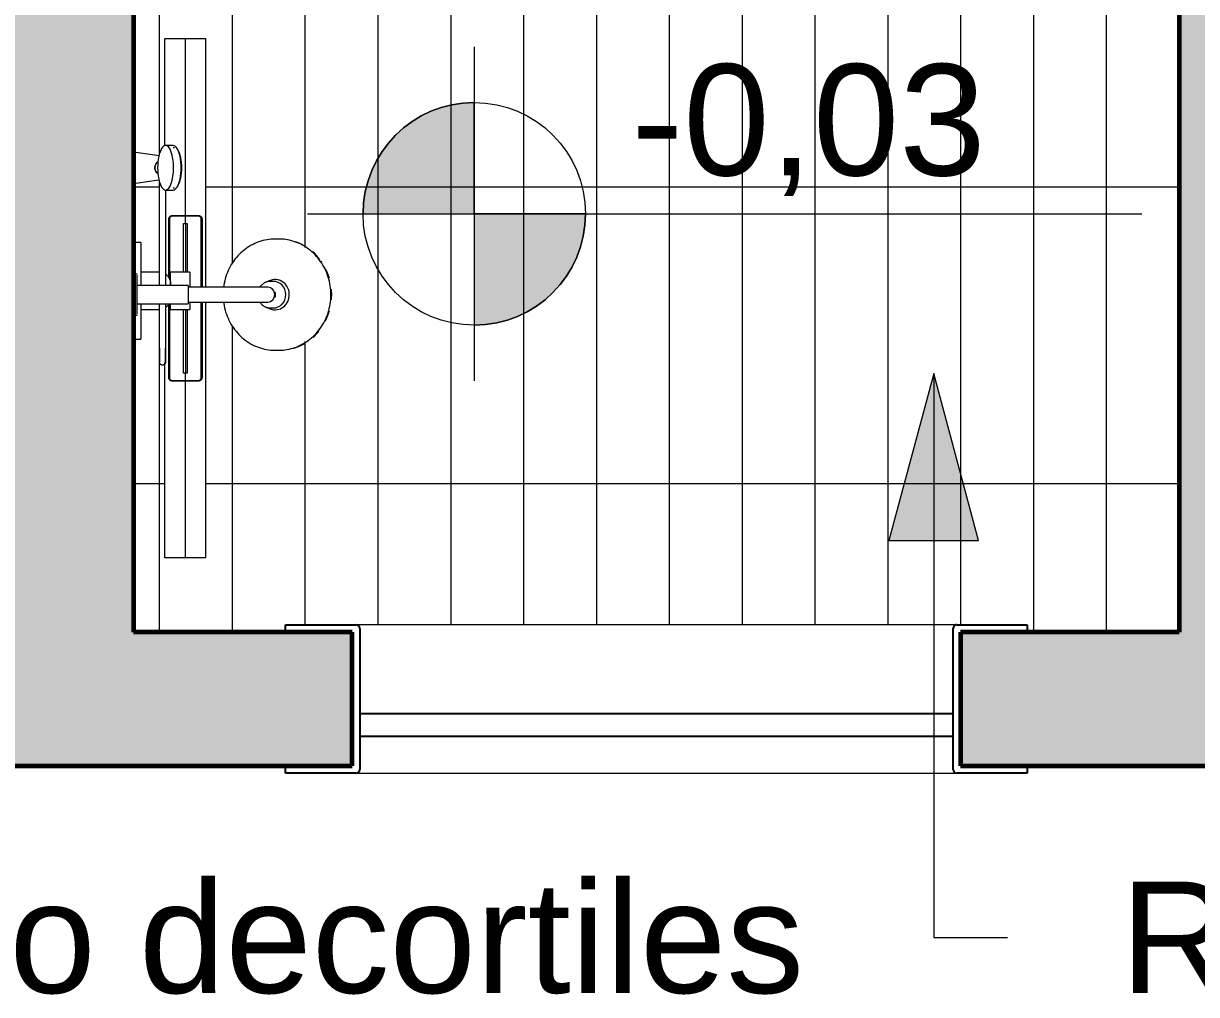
# Model space of a CAD drawing. Header units: millimetres. Extents: x -11245 to 9283, y -22520 to -3800.
# Drawn here: x 2237 to 3819, y -16818 to -15509 of the extents above; entities that cross this region are included whole.
import ezdxf

# ---------------------------------------------------------------- set-up
doc = ezdxf.new("R2010")
doc.units = ezdxf.units.MM
for name, color, linetype, lineweight in [('A-FLOR-PATT', 8, 'Continuous', 25), ('A-GLAZ', 151, 'Continuous', 9), ('A-WALL', 113, 'Continuous', 25), ('A-WALL-PATT', 111, 'Continuous', 25), ('G-ANNO-DIMS', 111, 'Continuous', 9), ('G-ANNO-TEXT', 231, 'Continuous', 9), ('I-FURN', 30, 'Continuous', 9), ('P-SANR-FIXT', 6, 'Continuous', 9)]:
    doc.layers.add(name, color=color, linetype=linetype, lineweight=lineweight)
doc.styles.add('Arial', font='arial.ttf', dxfattribs={"height": 150})

# ---------------------------------------------------------------- blocks, each defined once
blk = doc.blocks.new('Janela basculante e folha fixa - 80 x 160 cm-4197855-PAGINAÇÃO DE PISO TÉRREO')
at = {"layer": 'A-GLAZ', "lineweight": 25}
for p, q in [((-508.2, 100), (-413.2, 100)), ((-508.2, 90), (-508.2, 100)), ((-408.2, 95), (-408.2, -95)), ((391.8, -95), (391.8, 95)), ((396.8, 100), (491.8, 100)), ((491.8, 100), (491.8, 90)), ((391.8, 50), (-408.2, 50)), ((-408.2, 50), (-408.2, 20)), ((391.8, 20), (391.8, 50)), ((-408.2, 20), (391.8, 20)), ((-508.2, -100), (-508.2, -90)), ((491.8, -90), (491.8, -100)), ((-413.2, -100), (-508.2, -100)), ((491.8, -100), (396.8, -100))]:
    blk.add_line(p, q, dxfattribs=at)
at = {"layer": 'A-GLAZ'}
for p, q in [((396.8, 100), (-413.2, 100)), ((-418.2, 90), (-418.2, -90)), ((401.8, -90), (401.8, 90)), ((-413.2, -100), (396.8, -100))]:
    blk.add_line(p, q, dxfattribs=at)
at = {"layer": 'A-GLAZ', "lineweight": 25}
for centre, start, end in [((-413.2, 95), 0, 90), ((396.8, 95), 90, 180), ((-413.2, -95), 270, 0), ((396.8, -95), 180, 270)]:
    blk.add_arc(centre, 5, start, end, dxfattribs=at)
at = {"layer": 'A-GLAZ'}
for points, knots in [([(-408.2, 95), (-408.2, 95.4), (-408.3, 96.1), (-408.6, 96.9), (-408.8, 97.5), (-409.1, 98), (-409.4, 98.3), (-409.7, 98.6), (-410.1, 98.9), (-410.4, 99.2), (-410.8, 99.4), (-411.3, 99.6), (-412.1, 99.9), (-412.7, 100), (-413.2, 100)], [-1, -1, -1, -1, -0.833333, -0.75, -0.666667, -0.583333, -0.541667, -0.5, -0.416667, -0.375, -0.333333, -0.25, -0.166667, 0, 0, 0, 0]), ([(391.8, 95), (391.8, 95.4), (391.9, 96.1), (392.2, 96.9), (392.5, 97.5), (392.8, 98), (393, 98.3), (393.3, 98.6), (393.7, 98.9), (394, 99.2), (394.4, 99.4), (394.9, 99.6), (395.7, 99.9), (396.4, 100), (396.8, 100)], [-1, -1, -1, -1, -0.833333, -0.75, -0.666667, -0.583333, -0.541667, -0.5, -0.416667, -0.375, -0.333333, -0.25, -0.166667, 0, 0, 0, 0]), ([(-413.2, -100), (-412.7, -100), (-412.1, -99.9), (-411.3, -99.6), (-410.8, -99.4), (-410.4, -99.2), (-410.1, -98.9), (-409.7, -98.6), (-409.4, -98.3), (-409.1, -98), (-408.8, -97.5), (-408.6, -96.9), (-408.3, -96.1), (-408.2, -95.4), (-408.2, -95)], [-1, -1, -1, -1, -0.833333, -0.75, -0.666667, -0.625, -0.583333, -0.5, -0.458333, -0.416667, -0.333333, -0.25, -0.166667, 0, 0, 0, 0]), ([(396.8, -100), (396.4, -100), (395.7, -99.9), (394.9, -99.6), (394.4, -99.4), (394, -99.2), (393.7, -98.9), (393.3, -98.6), (393, -98.3), (392.8, -98), (392.5, -97.5), (392.2, -96.9), (391.9, -96.1), (391.8, -95.4), (391.8, -95)], [-1, -1, -1, -1, -0.833333, -0.75, -0.666667, -0.625, -0.583333, -0.5, -0.458333, -0.416667, -0.333333, -0.25, -0.166667, 0, 0, 0, 0])]:
    blk.add_open_spline(points, degree=3, knots=knots, dxfattribs=at)
blk = doc.blocks.new('Chuveiro Eden LEED - Único-4865366-PAGINAÇÃO DE PISO TÉRREO')
at = {"layer": 'P-SANR-FIXT', "color": 55}
for p, q in [((-27.5, 0), (-27.5, -5)), ((27.5, -5), (27.5, 0)), ((149.9, 0), (154.7, -34.4)), ((187.3, -34.6), (192.1, 0)), ((-26.2, -5), (0, -5)), ((-12.5, -5), (-12.5, -74)), ((0, -5), (26.2, -5)), ((12.5, -74), (12.5, -5)), ((141, -43.4), (141, -53.6)), ((201, -53.6), (201, -43.4)), ((144, -53.6), (144, -55.5)), ((198, -55.5), (198, -53.6)), ((0, -74), (-12.5, -74)), ((-10, -74), (-10, -117.4)), ((12.5, -74), (0, -74)), ((10, -117.4), (10, -74)), ((-10, -170.1), (-10, -181.1)), ((10, -181.1), (10, -170.1)), ((-17.9, -184.5), (-17.9, -188.6)), ((17.9, -188.6), (17.9, -184.5)), ((-75, -191.3), (-75, -195.8)), ((-75, -196.1), (-75, -196.8)), ((75, -195.8), (75, -191.3)), ((75, -196.8), (75, -196.1))]:
    blk.add_line(p, q, dxfattribs=at)
at = {"layer": 'P-SANR-FIXT', "color": 55, "flags": 128}
for points in [[(179.1, -33), (178.9, -32.6), (178.6, -32.3), (178.3, -32), (178, -31.8), (177.7, -31.5), (177.4, -31.2), (177.1, -31), (176.8, -30.7), (176.5, -30.5), (176.1, -30.3), (175.8, -30.1), (175.4, -29.9), (175, -29.7), (174.7, -29.6), (174.3, -29.4), (173.9, -29.3), (173.5, -29.2), (173.1, -29.1), (172.7, -29), (172.3, -29), (171.9, -28.9), (171.5, -28.9), (171.1, -28.9), (170.7, -28.9), (170.3, -28.9), (169.9, -29), (169.5, -29), (169.1, -29.1), (168.7, -29.2), (168.3, -29.3), (167.9, -29.4), (167.5, -29.5), (167.2, -29.7), (166.8, -29.8), (166.4, -30), (166.1, -30.2), (165.7, -30.4), (165.4, -30.6), (165.1, -30.8), (164.7, -31.1), (164.4, -31.3), (164.1, -31.6), (163.8, -31.9), (163.6, -32.2), (163.3, -32.5), (163, -32.8)], [(-91, -43), (-91.2, -43), (-91.3, -43), (-91.5, -43), (-91.6, -42.9), (-91.8, -42.9), (-92, -42.9), (-92.1, -42.8), (-92.3, -42.8), (-92.4, -42.7), (-92.6, -42.7), (-92.7, -42.6), (-92.8, -42.5), (-93, -42.5), (-93.1, -42.4), (-93.3, -42.3), (-93.4, -42.2), (-93.5, -42.1), (-93.6, -42), (-93.8, -41.9), (-93.9, -41.8), (-94, -41.7), (-94.1, -41.5), (-94.2, -41.4), (-94.3, -41.3), (-94.4, -41.2), (-94.4, -41), (-94.5, -40.9), (-94.6, -40.7), (-94.7, -40.6), (-94.7, -40.4), (-94.8, -40.3), (-94.8, -40.1), (-94.9, -40), (-94.9, -39.8), (-94.9, -39.7), (-95, -39.5), (-95, -39.4), (-95, -39.2), (-95, -39), (-95, -38.9), (-95, -38.7), (-95, -38.6), (-95, -38.4), (-94.9, -38.2), (-94.9, -38.1), (-94.9, -37.9), (-94.8, -37.8), (-94.8, -37.6), (-94.7, -37.5), (-94.6, -37.3), (-94.6, -37.2), (-94.5, -37.1), (-94.4, -36.9), (-94.3, -36.8), (-94.2, -36.6), (-94.1, -36.5), (-94, -36.4), (-93.9, -36.3), (-93.8, -36.2), (-93.7, -36.1), (-93.6, -35.9), (-93.5, -35.8), (-93.3, -35.7), (-93.2, -35.7), (-93.1, -35.6), (-92.9, -35.5), (-92.8, -35.4), (-92.6, -35.4), (-92.5, -35.3), (-92.3, -35.2), (-92.2, -35.2), (-92, -35.1), (-91.9, -35.1), (-91.7, -35.1), (-91.6, -35), (-91.4, -35), (-91.2, -35), (-91.1, -35), (-91, -35)], [(-72.2, -35), (-74.8, -35), (-77.2, -35), (-79.5, -35), (-81.5, -35), (-83.4, -35), (-85, -35), (-86.5, -35), (-87.8, -35), (-88.8, -35), (-89.7, -35), (-90.3, -35), (-90.7, -35), (-91, -35), (-91, -35)], [(-91, -35), (-90.9, -35), (-90.6, -35), (-90.1, -35), (-89.3, -35), (-88.4, -35), (-87.2, -35), (-85.9, -35), (-84.3, -35), (-82.6, -35), (-80.7, -35), (-78.5, -35), (-76.2, -35), (-73.7, -35), (-71, -35), (-68.1, -35), (-65.1, -35), (-61.9, -35), (-58.5, -35), (-56.6, -35)], [(-51.6, -43), (-53, -43), (-56.6, -43), (-60.1, -43), (-63.4, -43), (-66.5, -43), (-69.5, -43), (-72.3, -43), (-74.9, -43), (-77.3, -43), (-79.5, -43), (-81.6, -43), (-83.4, -43), (-85.1, -43), (-86.5, -43), (-87.8, -43), (-88.8, -43), (-89.7, -43), (-90.3, -43), (-90.8, -43), (-91, -43), (-91, -43)], [(-91, -43), (-90.9, -43), (-90.6, -43), (-90.1, -43), (-89.3, -43), (-88.4, -43), (-87.2, -43), (-85.9, -43), (-84.3, -43), (-82.6, -43), (-80.7, -43), (-78.5, -43), (-76.2, -43), (-73.7, -43), (-72.2, -43)], [(-72.2, -35), (-62.1, -35), (-52.8, -35), (-44.2, -35), (-36.3, -35), (-29.2, -35), (-22.8, -35), (-17.2, -35), (-12.5, -35)], [(-12.5, -43), (-14.4, -43), (-19.6, -43), (-25.5, -43), (-32.2, -43), (-39.6, -43), (-47.8, -43), (-56.8, -43), (-66.4, -43), (-72.2, -43)], [(141.3, -43), (138.5, -43), (135, -43), (131.3, -43), (127.4, -43), (123.5, -43), (119.4, -43), (115.1, -43), (110.8, -43), (106.3, -43), (101.7, -43), (97.1, -43), (92.3, -43), (87.5, -43), (82.5, -43), (77.6, -43), (72.5, -43), (67.4, -43), (62.3, -43), (57.1, -43), (51.9, -43), (46.7, -43), (41.4, -43), (36.2, -43), (30.9, -43), (25.7, -43), (20.5, -43), (15.4, -43), (12.5, -43)], [(12.6, -35), (17.7, -35), (22.9, -35), (28.1, -35), (33.3, -35), (38.6, -35), (43.8, -35), (49.1, -35), (54.3, -35), (59.5, -35), (64.6, -35), (69.8, -35), (74.8, -35), (79.9, -35), (84.8, -35), (89.7, -35), (94.5, -35), (99.2, -35), (103.9, -35), (108.4, -35), (112.8, -35), (117.1, -35), (121.3, -35), (125.3, -35), (129.2, -35), (133, -35), (136.6, -35), (140.1, -35), (143.4, -35), (146.5, -35), (149.5, -35), (152.3, -35)], [(-9.7, -121.4), (-11.9, -121.7), (-14.9, -122.2), (-17.8, -122.8), (-20.7, -123.5), (-23.6, -124.3), (-26.4, -125.3), (-29.2, -126.3), (-31.9, -127.5), (-34.6, -128.7), (-37.2, -130.1), (-39.8, -131.5), (-42.3, -133.1), (-44.8, -134.7), (-47.1, -136.4), (-49.4, -138.3), (-51.6, -140.2), (-53.8, -142.1), (-55.8, -144.2), (-57.8, -146.3), (-59.7, -148.6), (-61.4, -150.8), (-63.1, -153.2), (-64.7, -155.6), (-66.1, -158), (-67.5, -160.6), (-68.8, -163.1), (-69.9, -165.7), (-70.9, -168.4), (-71.8, -171.1), (-72.6, -173.8), (-73.3, -176.5), (-73.9, -179.3), (-74.4, -182.1), (-74.7, -184.9), (-74.9, -187.7), (-75, -190.5), (-75, -191.3)], [(-10, -117.4), (-10, -119.7), (-10, -121.9), (-10, -124.1), (-10, -126.4), (-10, -128.6), (-10, -130.7), (-10, -132.9), (-10, -135.1), (-10, -137.2), (-10, -139.2), (-10, -141.3), (-10, -143.3), (-10, -145.3), (-10, -147.2), (-10, -149.1), (-10, -150.9), (-10, -152.7), (-10, -154.4), (-10, -156), (-10, -157.6), (-10, -159.1), (-10, -160.6), (-10, -162), (-10, -163.3), (-10, -164.6), (-10, -165.7), (-10, -166.8), (-10, -167.8), (-10, -168.8), (-10, -169.6), (-10, -170.1)], [(75, -191.3), (74.9, -188.5), (74.8, -185.7), (74.5, -182.9), (74, -180.1), (73.5, -177.3), (72.8, -174.5), (72.1, -171.8), (71.2, -169.1), (70.2, -166.4), (69.1, -163.8), (67.8, -161.2), (66.5, -158.7), (65.1, -156.2), (63.5, -153.8), (61.9, -151.5), (60.1, -149.2), (58.3, -146.9), (56.4, -144.8), (54.3, -142.7), (52.2, -140.7), (50, -138.8), (47.8, -136.9), (45.4, -135.2), (43, -133.5), (40.5, -131.9), (37.9, -130.5), (35.3, -129.1), (32.7, -127.8), (29.9, -126.6), (27.2, -125.6), (24.3, -124.6), (21.5, -123.7), (18.6, -123), (15.7, -122.3), (12.7, -121.8), (9.9, -121.4)], [(10, -170.1), (10, -169.3), (10, -168.4), (10, -167.4), (10, -166.3), (10, -165.2), (10, -164), (10, -162.7), (10, -161.4), (10, -159.9), (10, -158.4), (10, -156.9), (10, -155.3), (10, -153.6), (10, -151.8), (10, -150.1), (10, -148.2), (10, -146.3), (10, -144.4), (10, -142.4), (10, -140.4), (10, -138.3), (10, -136.2), (10, -134.1), (10, -131.9), (10, -129.8), (10, -127.6), (10, -125.3), (10, -123.1), (10, -120.9), (10, -118.7), (10, -117.4)], [(-10.1, -170.5), (-10.7, -170.9), (-11.2, -171.3), (-11.8, -171.8), (-12.3, -172.2), (-12.8, -172.7), (-13.3, -173.2), (-13.8, -173.7), (-14.2, -174.2), (-14.6, -174.8), (-15, -175.3), (-15.4, -175.9), (-15.8, -176.5), (-16.1, -177.1), (-16.4, -177.7), (-16.7, -178.3), (-16.9, -179), (-17.1, -179.6), (-17.3, -180.3), (-17.5, -180.9), (-17.6, -181.6), (-17.7, -182.3), (-17.8, -182.9), (-17.9, -183.6), (-17.9, -184.3), (-17.9, -184.5)], [(17.9, -184.5), (17.9, -183.8), (17.8, -183.1), (17.8, -182.4), (17.7, -181.8), (17.5, -181.1), (17.4, -180.4), (17.2, -179.8), (17, -179.1), (16.7, -178.5), (16.5, -177.9), (16.2, -177.3), (15.9, -176.7), (15.5, -176.1), (15.1, -175.5), (14.8, -174.9), (14.3, -174.4), (13.9, -173.8), (13.4, -173.3), (12.9, -172.8), (12.4, -172.3), (11.9, -171.9), (11.4, -171.4), (10.8, -171), (10.2, -170.6)], [(-75, -195.8), (-74.9, -198.6), (-74.8, -201.4), (-74.5, -204.2), (-74, -207), (-73.5, -209.8), (-72.8, -212.5), (-72.1, -215.3), (-71.2, -218), (-70.2, -220.6), (-69.1, -223.2), (-67.8, -225.8), (-66.5, -228.4), (-65.1, -230.8), (-63.5, -233.2), (-61.9, -235.6), (-60.1, -237.9), (-58.3, -240.1), (-56.4, -242.3), (-54.3, -244.4), (-52.2, -246.4), (-50, -248.3), (-47.8, -250.1), (-45.4, -251.9), (-43, -253.6), (-40.5, -255.1), (-37.9, -256.6), (-35.3, -258), (-32.7, -259.3), (-29.9, -260.4), (-27.2, -261.5), (-24.3, -262.5), (-21.5, -263.3), (-18.6, -264.1), (-15.7, -264.7), (-12.7, -265.3), (-9.8, -265.7), (-6.8, -266), (-3.8, -266.2), (-0.8, -266.3), (0, -266.3)], [(0, -266.3), (3, -266.2), (6, -266.1), (9, -265.8), (11.9, -265.4), (14.9, -264.9), (17.8, -264.3), (20.7, -263.6), (23.6, -262.7), (26.4, -261.8), (29.2, -260.7), (31.9, -259.6), (34.6, -258.3), (37.2, -257), (39.8, -255.5), (42.3, -254), (44.8, -252.4), (47.1, -250.6), (49.4, -248.8), (51.6, -246.9), (53.8, -244.9), (55.8, -242.9), (57.8, -240.7), (59.7, -238.5), (61.4, -236.2), (63.1, -233.9), (64.7, -231.5), (66.1, -229), (67.5, -226.5), (68.8, -223.9), (69.9, -221.3), (70.9, -218.7), (71.8, -216), (72.6, -213.3), (73.3, -210.5), (73.9, -207.8), (74.4, -205), (74.7, -202.2), (74.9, -199.3), (75, -196.5), (75, -195.8)]]:
    blk.add_lwpolyline(points, dxfattribs=at)
at = {"layer": 'P-SANR-FIXT', "color": 55}
for start, end in [(120, 138.3523), (40.5588, 60)]:
    blk.add_arc((171, -39), 10.1, start, end, dxfattribs=at)
for centre, major_axis, ratio, start_param, end_param in [((171, -43.4), (30, 0), 0.358368, 0, 3.141593), ((171, -43.4), (30, 0), 0.358368, 3.141593, 6.283185), ((171, -53.6), (-30, 0), 0.358368, 0, 3.141593), ((171, -55.5), (27, 0), 0.358368, 3.665191, 5.759587), ((0, -191), (20.4, 0), 0.939693, 2.807407, 4.712389), ((0, -191), (20.4, 0), 0.939693, 2.61672, 2.79512), ((0, -188.6), (17.9, 0), 0.939693, 3.141593, 3.904915), ((0, -181.1), (10, 0), 0.939693, 3.141593, 4.712389), ((0, -181.1), (-10, 0), 0.939693, 1.570796, 3.141593), ((0, -188.6), (-17.9, 0), 0.939693, 1.570796, 3.141593), ((0, -191), (20.4, 0), 0.939693, 5.502622, 6.617371), ((0, -188.6), (17.9, 0), 0.939693, 0.16122, 0.221757), ((0, -191), (20.4, 0), 0.939693, 0.354955, 0.515645), ((0, -196.1), (75, 0), 0.939693, 3.141593, 3.216912), ((0, -196.8), (75, 0), 0.939693, 3.141593, 3.22102), ((0, -196.1), (75, 0), 0.939693, 3.069852, 3.086779), ((0, -188.6), (17.9, 0), 0.939693, 3.926991, 4.712389), ((0, -184.1), (8.12, 0), 0.939693, 4.197175, 4.712389), ((0, -184.1), (8.12, 0), 0.939693, 4.712389, 5.227603), ((0, -191), (20.4, 0), 0.939693, 4.712389, 5.497787), ((0, -196.8), (75, 0), 0.939693, 6.1947, 6.283185), ((0, -196.1), (75, 0), 0.939693, 6.207866, 6.283185), ((0, -196.8), (75, 0), 0.939693, 3.418987, 3.633124), ((0, -196.1), (75, 0), 0.939693, 3.430409, 3.632686), ((0, -196.8), (75, 0), 0.939693, 5.833936, 5.962879), ((0, -196.1), (75, 0), 0.939693, 5.838912, 5.947339), ((0, -196.8), (75, 0), 0.939693, 3.845494, 3.992228), ((0, -196.1), (75, 0), 0.939693, 3.867104, 4.013852), ((0, -196.1), (75, 0), 0.939693, 5.398895, 5.59377), ((0, -196.8), (75, 0), 0.939693, 5.397459, 5.589384), ((0, -196.8), (75, 0), 0.939693, 4.212905, 4.419664), ((0, -196.1), (75, 0), 0.939693, 4.260593, 4.418447), ((0, -196.8), (75, 0), 0.939693, 4.619375, 4.712389), ((0, -196.1), (75, 0), 0.939693, 4.649321, 4.712389), ((0, -196.1), (-75, 0), 0.939693, 1.570796, 1.634274), ((0, -196.8), (-75, 0), 0.939693, 1.570796, 1.669708), ((0, -196.8), (75, 0), 0.939693, 5.013114, 5.184246), ((0, -196.1), (75, 0), 0.939693, 5.045881, 5.164195), ((0, -196.8), (75, 0), 0.939693, 5.338934, 5.355983)]:
    blk.add_ellipse(centre, major_axis=major_axis, ratio=ratio, start_param=start_param, end_param=end_param, dxfattribs=at)
for points, knots in [([(163, -32.8), (163.2, -32.6), (163.4, -32.4), (163.8, -32), (164.2, -31.6), (164.6, -31.2), (165, -30.9), (165.5, -30.5), (165.9, -30.2), (166.6, -29.9), (167.5, -29.5), (169, -29), (170.2, -28.9), (171, -28.9)], [-0.5714286, -0.5714286, -0.5714286, -0.5714286, -0.5357143, -0.5, -0.4642857, -0.4285714, -0.3928571, -0.3571429, -0.3214286, -0.2857143, -0.2142857, -0.1428571, 0, 0, 0, 0]), ([(171, -28.9), (171.8, -28.9), (173, -29), (174.5, -29.5), (175.4, -29.9), (176.1, -30.2), (176.5, -30.5), (177, -30.9), (177.4, -31.2), (177.8, -31.6), (178.2, -32), (178.6, -32.4), (178.8, -32.6), (179, -32.8)], [-1, -1, -1, -1, -0.8571429, -0.7857143, -0.7142857, -0.6785714, -0.6428571, -0.6071429, -0.5714286, -0.5357143, -0.5, -0.4642857, -0.4285714, -0.4285714, -0.4285714, -0.4285714])]:
    blk.add_open_spline(points, degree=3, knots=knots, dxfattribs=at)
blk = doc.blocks.new('Ralo Linear TECEdrainprofile - Rosé Gold-4414653-PAGINAÇÃO DE PISO TÉRREO')
at = {"layer": 'P-SANR-FIXT', "color": 55}
for p, q in [((-350, 0), (-350, 27.5)), ((-350, 27.5), (-86.7, 27.5)), ((-111.7, 0), (-111.7, 17.5)), ((-110.7, 17.5), (-110.7, 0)), ((-106.7, 22.5), (-7.5, 22.5)), ((-7.5, 21.5), (-106.7, 21.5)), ((25.5, 21.5), (24.2, 21.5)), ((106.7, 21.5), (26.1, 21.5)), ((27.7, 22.5), (106.7, 22.5)), ((110.7, 0), (110.7, 17.5)), ((111.7, 17.5), (111.7, 0)), ((205.6, 27.5), (350, 27.5)), ((350, 27.5), (350, 0)), ((-100.7, 0), (-100.7, 2.5)), ((-100.7, 2.5), (-15, 2.5)), ((35, 2.5), (100.7, 2.5)), ((100.7, 2.5), (100.7, 0)), ((-350, -27.5), (-350, 0)), ((-350, 0), (-111.7, 0)), ((-110.7, 0), (-111.7, 0)), ((-111.7, -17.5), (-111.7, 0)), ((-110.7, 0), (-100.7, 0)), ((-110.7, 0), (-110.7, -17.5)), ((-15, 0), (-100.7, 0)), ((-100.7, -2.5), (-100.7, 0)), ((-15, -2.5), (-100.7, -2.5)), ((100.7, 0), (35, 0)), ((100.7, -2.5), (35, -2.5)), ((100.7, 0), (110.7, 0)), ((100.7, 0), (100.7, -2.5)), ((111.7, 0), (110.7, 0)), ((110.7, -17.5), (110.7, 0)), ((111.7, 0), (350, 0)), ((111.7, 0), (111.7, -17.5)), ((350, 0), (350, -27.5)), ((-350, -27.5), (-5.1, -27.5)), ((-106.7, -21.5), (-5, -21.5)), ((-5, -22.5), (-106.7, -22.5)), ((14.7, -27.5), (350, -27.5)), ((14.9, -21.5), (106.7, -21.5)), ((106.7, -22.5), (14.9, -22.5))]:
    blk.add_line(p, q, dxfattribs=at)
at = {"layer": 'P-SANR-FIXT', "color": 55, "flags": 128}
for points in [[(-111.7, 17.5), (-111.5, 18.6), (-111.2, 19.7), (-110.6, 20.6), (-109.8, 21.4), (-108.8, 22), (-107.8, 22.4), (-106.7, 22.5)], [(-106.7, 21.5), (-107.6, 21.4), (-108.4, 21.1), (-109.2, 20.6), (-109.8, 20), (-110.3, 19.2), (-110.6, 18.4), (-110.7, 17.5)], [(106.7, 22.5), (107.8, 22.4), (108.8, 22), (109.8, 21.4), (110.6, 20.6), (111.2, 19.7), (111.5, 18.6), (111.7, 17.5)], [(110.7, 17.5), (110.6, 18.4), (110.3, 19.2), (109.8, 20), (109.2, 20.6), (108.4, 21.1), (107.6, 21.4), (106.7, 21.5)], [(-106.7, -22.5), (-107.8, -22.4), (-108.8, -22), (-109.8, -21.4), (-110.6, -20.6), (-111.2, -19.7), (-111.5, -18.6), (-111.7, -17.5)], [(-110.7, -17.5), (-110.6, -18.4), (-110.3, -19.2), (-109.8, -20), (-109.2, -20.6), (-108.4, -21.1), (-107.6, -21.4), (-106.7, -21.5)], [(111.7, -17.5), (111.5, -18.6), (111.2, -19.7), (110.6, -20.6), (109.8, -21.4), (108.8, -22), (107.8, -22.4), (106.7, -22.5)], [(106.7, -21.5), (107.6, -21.4), (108.4, -21.1), (109.2, -20.6), (109.8, -20), (110.3, -19.2), (110.6, -18.4), (110.7, -17.5)]]:
    blk.add_lwpolyline(points, dxfattribs=at)
blk = doc.blocks.new('Kit para Cabelos - Único-4480145-PAGINAÇÃO DE PISO TÉRREO')
at = {"layer": 'I-FURN', "color": 254, "flags": 128}
for points in [[(-23.8, 30.1), (-25, 30.6), (-26.2, 31.1), (-27.5, 31.5), (-28.8, 31.8), (-30, 32.1), (-31.3, 32.4), (-32.6, 32.6), (-33.9, 32.7), (-35.2, 32.8), (-36.5, 32.8), (-37.9, 32.8), (-39.2, 32.8), (-40.5, 32.6), (-41.8, 32.5), (-43.1, 32.3), (-44.4, 32), (-45.6, 31.7), (-46.9, 31.3), (-48.1, 30.9), (-49.4, 30.4), (-50.3, 30)], [(-26.5, 30.3), (-27.7, 30.7), (-29, 31), (-30.2, 31.3), (-31.5, 31.5), (-32.7, 31.7), (-34, 31.9), (-35.3, 32), (-36.6, 32), (-37.8, 32), (-39.1, 31.9), (-40.4, 31.8), (-41.7, 31.6), (-42.9, 31.4), (-44.2, 31.2), (-45.4, 30.8), (-46.6, 30.5), (-47.9, 30.1)]]:
    blk.add_lwpolyline(points, dxfattribs=at)
at = {"layer": 'I-FURN', "color": 254}
blk.add_arc((-36.9, 0), 32, 72, 73.8457, dxfattribs=at)
blk = doc.blocks.new('MONOCOMANDO CHUVEIRO - MONOCOMANDO CHUVEIRO-4681074-PAGINAÇÃO DE PISO TÉRREO')
at = {"layer": 'I-FURN', "color": 254}
for p, q in [((-65, 0), (-65, -10)), ((65, -10), (65, 0)), ((-17.7, -10), (-65, -10)), ((-25, -10), (-25, -35)), ((65, -10), (7.4, -10)), ((25, -35), (25, -10)), ((-25, -50), (-25, -76)), ((-25, -50), (-17.7, -50)), ((7.3, -50), (25, -50)), ((25, -76), (25, -50)), ((-15.2, -76), (-25, -76)), ((25, -76), (4.9, -76))]:
    blk.add_line(p, q, dxfattribs=at)
at = {"layer": 'I-FURN', "color": 254, "flags": 128}
for points in [[(-17.5, -48), (-18, -47.7), (-18.5, -47.4), (-19, -47), (-19.4, -46.7), (-19.9, -46.3), (-20.3, -45.9), (-20.8, -45.5), (-21.2, -45), (-21.6, -44.6), (-21.9, -44.1), (-22.3, -43.6), (-22.6, -43.1)], [(22.7, -43), (22.4, -43.5), (22, -44), (21.7, -44.4), (21.3, -44.9), (20.9, -45.3), (20.5, -45.8), (20, -46.2), (19.6, -46.6), (19.1, -46.9), (18.6, -47.3), (18.1, -47.6), (17.6, -47.9), (17.1, -48.2), (16.5, -48.5), (16, -48.8), (15.4, -49), (14.9, -49.2), (14.3, -49.4), (13.7, -49.5), (13.1, -49.7), (12.5, -49.8), (12, -49.9), (11.4, -49.9), (10.8, -50), (10.2, -50), (10, -50)], [(7.4, -50), (7.7, -50), (8, -50), (8.2, -50), (8.4, -50), (8.6, -50), (8.8, -50), (9, -50), (9.2, -50), (9.3, -50), (9.5, -50), (9.6, -50), (9.7, -50), (9.8, -50), (9.9, -50), (9.9, -50), (10, -50), (10, -50), (10, -50)], [(10, -50), (10, -50), (10, -50), (9.9, -50), (9.9, -50), (9.8, -50), (9.7, -50), (9.6, -50), (9.5, -50), (9.4, -50), (9.2, -50), (9, -50), (8.9, -50), (8.7, -50), (8.5, -50), (8.3, -50), (8, -50), (7.8, -50), (7.5, -50)]]:
    blk.add_lwpolyline(points, dxfattribs=at)
blk = doc.blocks.new('Elevações de ponto - Tag de Nível em Plantas de Pisos NA-224974-PAGINAÇÃO DE PISO TÉRREO')
at = {"layer": 'G-ANNO-DIMS'}
h = blk.add_hatch(color=256, dxfattribs=at)
edge = h.paths.add_edge_path()
edge.add_line((0, 0), (-2, 0))
edge.add_arc((0, 0), 2, 90, 180, ccw=False)
edge.add_line((0, 2), (0, 0))
h = blk.add_hatch(color=256, dxfattribs=at)
edge = h.paths.add_edge_path()
edge.add_line((0, 0), (2, 0))
edge.add_arc((0, 0), 2, 270, 360, ccw=False)
edge.add_line((0, -2), (0, 0))
for p, q in [((0, 3), (0, -3)), ((0, 0), (0, 2)), ((-3, 0), (12, 0)), ((-2, 0), (0, 0)), ((0, 0), (0, -2)), ((2, 0), (0, 0))]:
    blk.add_line(p, q, dxfattribs=at)
blk.add_circle((0, 0), 2, dxfattribs=at)
for start, end in [(90, 180), (270, 360)]:
    blk.add_arc((0, 0), 2, start, end, dxfattribs=at)

msp = doc.modelspace()

# ---------------------------------------------------------------- hatches: boundary and pattern name
at = {"layer": 'A-FLOR-PATT', "lineweight": 9}
h = msp.add_hatch(dxfattribs=at)
h.set_pattern_fill('FP_17', color=9, style=0, pattern_type=2)
h.set_pattern_definition([(0, (3206.2, -14929.65), (0, 400), []), (90, (3206.18, -14929.65), (-98.2, 6e-15), [])])
h.paths.add_polyline_path([(2385.4, -16329.7), (2590.4, -16329.7), (2590.4, -16319.7), (3590.4, -16319.7), (3590.4, -16329.7), (3795.4, -16329.7), (3794.8, -15429.7), (3754.4, -15429.7), (3754.4, -15439.4), (3734.4, -15439.4), (3734.4, -15429.7), (3090.4, -15429.7), (3090.4, -15435.4), (2385.4, -15435.4), (2386.2, -15657.2), (2388.1, -15668.5), (2386.2, -15677.8), (2385.4, -15681.4), (2385.4, -15683.7), (2419.8, -15687.5), (2421.1, -15682.6), (2423.4, -15677.8), (2426, -15674.8), (2427.9, -15673.8), (2427.9, -15529.7), (2482.9, -15529.7), (2482.9, -15864.8), (2507, -15864.2), (2509.1, -15854.4), (2511.3, -15847.5), (2512.1, -15846.5), (2512.4, -15844.8), (2517.8, -15833.9), (2523.4, -15826.2), (2525.6, -15824.4), (2525.9, -15824.5), (2528.2, -15821.7), (2530, -15820.4), (2529.6, -15819.2), (2541.7, -15809.9), (2546.7, -15807.1), (2546.9, -15808.4), (2551, -15806.2), (2551, -15805.5), (2563.4, -15801.4), (2573, -15800.2), (2594.6, -15801.2), (2600.6, -15803.3), (2601.4, -15804), (2603, -15803.7), (2604.7, -15804.7), (2611, -15806.8), (2632.4, -15822.5), (2647.3, -15846.1), (2652.3, -15876.6), (2646.2, -15905.1), (2630.1, -15929.1), (2608.1, -15944.1), (2601.3, -15945.6), (2600.2, -15946.9), (2589.9, -15949.1), (2587.6, -15948.7), (2586.3, -15948.8), (2581.1, -15949.8), (2569, -15949), (2559.7, -15947.3), (2551.2, -15944.1), (2546.5, -15942), (2535.6, -15935.5), (2527.6, -15928.4), (2528.2, -15927.8), (2523.4, -15923.4), (2516.4, -15912.9), (2512.7, -15905.3), (2513.5, -15905.3), (2512.1, -15903.1), (2510.8, -15898.9), (2510, -15898.2), (2506.6, -15884.5), (2499.1, -15884.8), (2482.9, -15884.8), (2482.9, -16229.7), (2427.9, -16229.7), (2427.2, -15967.5), (2426.2, -15969.4), (2421.6, -15968), (2420.4, -15965.4), (2420, -15893.4), (2395.4, -15893.4), (2395.4, -15934.7), (2385.4, -15934.7), (2385.4, -16241.7)])
h.paths.add_polyline_path([(2576.9, -15949.3), (2576.3, -15948.8), (2576.7, -15949.3)])
h.paths.add_polyline_path([(2420.4, -15845.9), (2419.5, -15719.8), (2385.4, -15723.9), (2385.4, -15804.7), (2395.4, -15804.7), (2395.4, -15845.9), (2412.8, -15845.9)])
h.paths.add_polyline_path([(2418.4, -15711.9), (2417.7, -15710), (2416.6, -15710.2), (2418.4, -15711.9)])
h.paths.add_polyline_path([(2415.6, -15708.7), (2414.6, -15702.9), (2414.6, -15706.3), (2415.5, -15708.5)])
h.paths.add_polyline_path([(2415.7, -15698.7), (2418.3, -15697.2), (2418, -15696), (2416.1, -15698)])
h.paths.add_polyline_path([(3744.4, -15449.5), (3039.4, -15449.5), (3039.4, -15441.5), (3737.3, -15440.8), (3737.3, -15440.1), (3745.4, -15439.5), (3751.4, -15440.8), (3751.4, -15441.5), (3794.4, -15441.5), (3794.4, -15449.5), (3745.4, -15449.5)])
h.paths.add_polyline_path([(3744.4, -15479.5), (3736.9, -15476.5), (3734.4, -15470.5), (3734.4, -15451.6), (3737.3, -15450.9), (3737.3, -15450.2), (3745.4, -15449.6), (3751.4, -15450.9), (3751.4, -15451.6), (3754.4, -15451.6), (3754.4, -15470.5), (3751.7, -15476.9), (3745.5, -15478.9)])
at = {"layer": 'A-WALL-PATT'}
h = msp.add_hatch(color=256, dxfattribs=at)
h.paths.add_polyline_path([(2385.4, -16329.7), (2385.4, -16207.3), (2205.4, -16207.3), (2205.4, -16329.7)])
h.paths.add_polyline_path([(2205.4, -15547.3), (2385.4, -15547.3), (2385.4, -13329.7), (2205.4, -13329.7), (2205.4, -15478.9)])
h.paths.add_polyline_path([(2385.4, -13149.7), (2385.4, -13074.7), (2205.4, -13074.7), (2205.4, -13149.7)])
h.paths.add_polyline_path([(2205.4, -12224.7), (2385.4, -12224.7), (2385.4, -12149.7), (2205.4, -12149.7)])
for points in [[(3881.2, -16329.7), (3975.4, -16329.7), (3975.4, -13329.7), (3795.4, -13329.7), (3795.4, -16329.7)], [(2385.4, -16207.3), (2385.4, -15547.3), (2205.4, -15547.3), (2205.4, -16207.3)]]:
    msp.add_hatch(color=256, dxfattribs=at).paths.add_polyline_path(points)
h = msp.add_hatch(color=256, dxfattribs=at)
h.paths.add_polyline_path([(6355.4, -16509.7), (6355.4, -16329.7), (5485.4, -16329.7), (5485.4, -16509.7), (5954.2, -16509.7)])
h.paths.add_polyline_path([(1910.4, -16509.7), (2680.4, -16509.7), (2680.4, -16329.7), (1910.4, -16329.7)])
h.paths.add_polyline_path([(1090.4, -16509.7), (1090.4, -16329.7), (795.4, -16329.7), (795.4, -16509.7)])
h.paths.add_polyline_path([(3500.4, -16509.7), (4665.4, -16509.7), (4665.4, -16329.7), (3500.4, -16329.7)])
at = {"layer": 'G-ANNO-TEXT'}
msp.add_hatch(color=7, dxfattribs=at).paths.add_polyline_path([(3464.3, -15981.2), (3404, -16206.2), (3524.6, -16206.2)])

# ---------------------------------------------------------------- linework, layer by layer
at = {"layer": 'A-WALL', "lineweight": 60}
for p, q in [((2385.4, -13329.7), (2385.4, -16329.7)), ((3795.4, -13729.7), (3795.4, -16329.7)), ((2680.4, -16329.7), (2385.4, -16329.7)), ((2680.4, -16509.7), (2680.4, -16329.7)), ((3795.4, -16329.7), (3500.4, -16329.7)), ((3500.4, -16329.7), (3500.4, -16509.7)), ((1910.4, -16509.7), (2680.4, -16509.7)), ((3500.4, -16509.7), (4665.4, -16509.7))]:
    msp.add_line(p, q, dxfattribs=at)
at = {"layer": 'G-ANNO-TEXT', "color": 7}
for p, q in [((3464.3, -15981.2), (3404, -16206.2)), ((3524.6, -16206.2), (3464.3, -15981.2)), ((3464.3, -15981.2), (3464.3, -16741)), ((3404, -16206.2), (3524.6, -16206.2)), ((3464.3, -16741), (3563.6, -16741))]:
    msp.add_line(p, q, dxfattribs=at)

# ---------------------------------------------------------------- block references
at = {"layer": 'A-GLAZ', "rotation": 180}
msp.add_blockref('Janela basculante e folha fixa - 80 x 160 cm-4197855-PAGINAÇÃO DE PISO TÉRREO', (3082.2, -16419.7), dxfattribs=at)
at = {"layer": 'G-ANNO-DIMS', "xscale": 74.99999999999996, "yscale": 74.99999999999996, "zscale": 74.99999999999996}
msp.add_blockref('Elevações de ponto - Tag de Nível em Plantas de Pisos NA-224974-PAGINAÇÃO DE PISO TÉRREO', (2844.9, -15765.9), dxfattribs=at)
at = {"layer": 'I-FURN', "color": 254}
for name, p, rotation in [('Kit para Cabelos - Único-4480145-PAGINAÇÃO DE PISO TÉRREO', (2355.4, -15704.7), 269.9999999999997), ('MONOCOMANDO CHUVEIRO - MONOCOMANDO CHUVEIRO-4681074-PAGINAÇÃO DE PISO TÉRREO', (2385.4, -15869.7), 89.9999999999999)]:
    msp.add_blockref(name, p, dxfattribs=dict(at, rotation=rotation))
at = {"layer": 'P-SANR-FIXT', "color": 55}
for name, p, rotation in [('Ralo Linear TECEdrainprofile - Rosé Gold-4414653-PAGINAÇÃO DE PISO TÉRREO', (2455.4, -15879.7), 90), ('Chuveiro Eden LEED - Único-4865366-PAGINAÇÃO DE PISO TÉRREO', (2385.4, -15874.8), 89.9999999999999)]:
    msp.add_blockref(name, p, dxfattribs=dict(at, rotation=rotation))

# ---------------------------------------------------------------- texts
at = {"layer": 'G-ANNO-DIMS', "insert": (3056.9, -15564.1), "char_height": 150, "width": 571.117, "attachment_point": 1, "line_spacing_factor": 0.941778, "style": 'Arial'}
msp.add_mtext('-0,03', dxfattribs=at)
at = {"layer": 'G-ANNO-TEXT', "color": 7, "char_height": 150, "width": 2609.493, "attachment_point": 1, "style": 'Arial'}
for s, insert in [('Porcelanato decortiles ', (1216.4, -16666)), ('Revestimento Colores ', (3716, -16666))]:
    msp.add_mtext(s, dxfattribs=dict(at, insert=insert))

doc.saveas('drawing.dxf')
